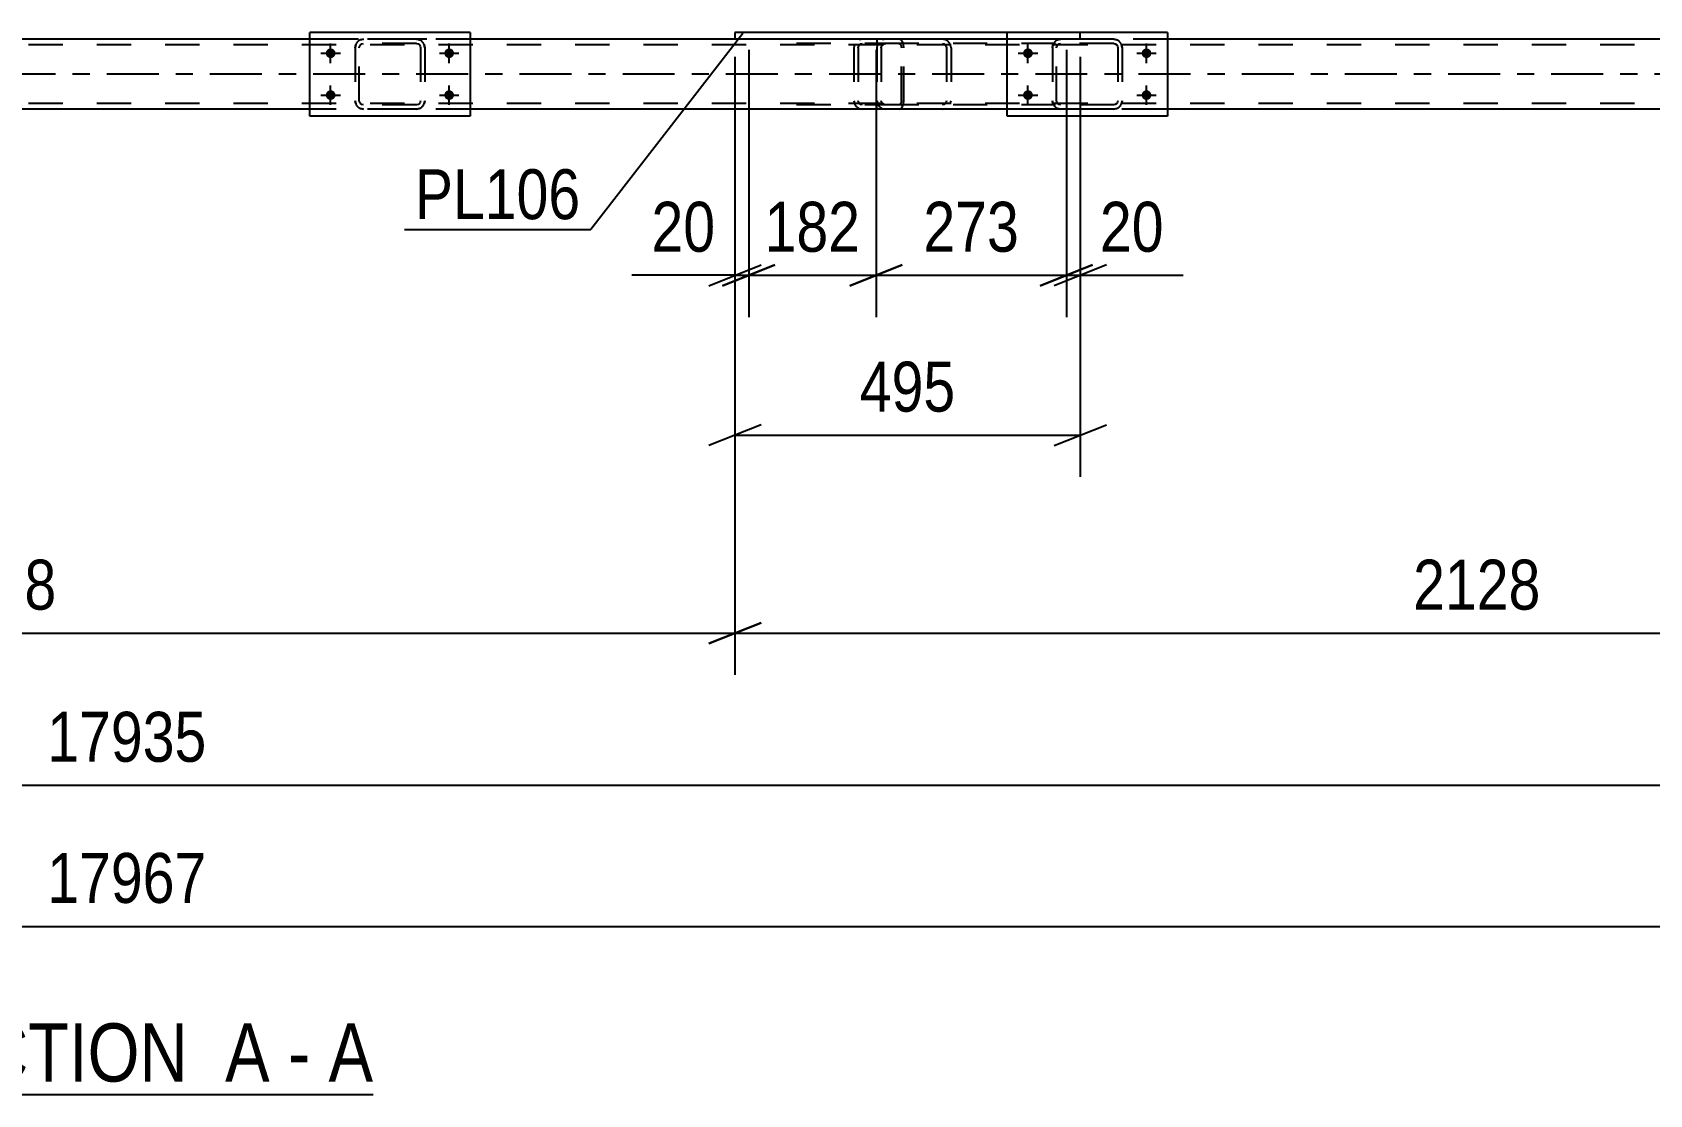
# Model space of a CAD drawing. Header units: millimetres. Extents: x -834 to 355, y -855 to -14.
# Drawn here: x -442.4 to -349.6, y -183.8 to -122.9 of the extents above; entities that cross this region are included whole.
import ezdxf

# ---------------------------------------------------------------- set-up
doc = ezdxf.new("R2010")
doc.units = ezdxf.units.MM
doc.linetypes.add('DXK_LINE_DOT2', pattern=[3.9198, 1.9599, -1.9599])
doc.linetypes.add('DXK_LINE_DOT3', pattern=[5.9187, 2.979, -0.9799, 0.9799, -0.9799])
doc.styles.add('Arial Narrow', font='ARIALN.TTF', dxfattribs={"height": 0.2})

# ---------------------------------------------------------------- blocks, each defined once
blk = doc.blocks.new('Unknown-570384938-12 - 11708')
at = {"color": 6, "linetype": 'Continuous'}
blk.add_line((-450.484, -183.809), (-422.838, -183.809), dxfattribs=at)
at = {"color": 0, "linetype": 'Continuous'}
for points in [[(-432.376, -183.059), (-432.376, -179.559), (-450.484, -179.559), (-450.484, -183.059)], [(-428.769, -183.059), (-428.769, -179.559), (-431.326, -179.559), (-431.326, -183.059)], [(-426.444, -183.059), (-426.444, -179.559), (-427.719, -179.559), (-427.719, -183.059)], [(-422.838, -183.059), (-422.838, -179.559), (-425.394, -179.559), (-425.394, -183.059)]]:
    blk.add_wipeout(points, dxfattribs=at)
at = {"color": 7, "linetype": 'Continuous', "style": 'Arial Narrow'}
for s, height, p in [('SECTION ', 3.3405, (-450.484, -183.059)), ('A', 3.34, (-431.326, -183.059)), ('A', 3.34, (-425.394, -183.059)), ('-', 3.34, (-427.719, -183.059))]:
    blk.add_text(s, height=height, dxfattribs=at).set_placement(p)
blk = doc.blocks.new('Part-570384938-11857 - 11708')
at = {"color": 2, "linetype": 'Continuous'}
for p, q in [((-377.274, -122.869), (-386.474, -122.869)), ((-386.474, -127.669), (-386.474, -122.869)), ((-377.274, -122.869), (-377.274, -127.669)), ((-377.274, -127.669), (-386.474, -127.669))]:
    blk.add_line(p, q, dxfattribs=at)
blk = doc.blocks.new('Bolt-570384938-11733 - 11708')
at = {"linetype": 'Continuous'}
for points in [[(-385.274, -123.789, -1), (-385.274, -124.349, -1)], [(-378.474, -123.789, -1), (-378.474, -124.349, -1)], [(-385.274, -126.189, -1), (-385.274, -126.749, -1)], [(-378.474, -126.189, -1), (-378.474, -126.749, -1)]]:
    blk.add_hatch(color=1, dxfattribs=at).paths.add_polyline_path(points)
at = {"color": 1, "linetype": 'Continuous'}
for p, q in [((-385.834, -124.069), (-384.714, -124.069)), ((-385.274, -124.629), (-385.274, -123.509)), ((-379.034, -124.069), (-377.914, -124.069)), ((-378.474, -124.629), (-378.474, -123.509)), ((-385.274, -127.029), (-385.274, -125.909)), ((-378.474, -127.029), (-378.474, -125.909)), ((-385.834, -126.469), (-384.714, -126.469)), ((-379.034, -126.469), (-377.914, -126.469))]:
    blk.add_line(p, q, dxfattribs=at)
blk = doc.blocks.new('Bolt-570384938-11740 - 11708')
at = {"linetype": 'Continuous'}
for points in [[(-425.274, -123.789, -1), (-425.274, -124.349, -1)], [(-418.474, -123.789, -1), (-418.474, -124.349, -1)], [(-425.274, -126.189, -1), (-425.274, -126.749, -1)], [(-418.474, -126.189, -1), (-418.474, -126.749, -1)]]:
    blk.add_hatch(color=1, dxfattribs=at).paths.add_polyline_path(points)
at = {"color": 1, "linetype": 'Continuous'}
for p, q in [((-425.834, -124.069), (-424.714, -124.069)), ((-425.274, -124.629), (-425.274, -123.509)), ((-419.034, -124.069), (-417.914, -124.069)), ((-418.474, -124.629), (-418.474, -123.509)), ((-425.274, -127.029), (-425.274, -125.909)), ((-418.474, -127.029), (-418.474, -125.909)), ((-425.834, -126.469), (-424.714, -126.469)), ((-419.034, -126.469), (-417.914, -126.469))]:
    blk.add_line(p, q, dxfattribs=at)
blk = doc.blocks.new('Part-570384938-11859 - 11708')
at = {"color": 7, "linetype": 'DXK_LINE_DOT2'}
for p, q in [((-423.578, -123.305), (-423.394, -123.269)), ((-423.394, -123.269), (-423.578, -123.305)), ((-420.354, -123.269), (-423.394, -123.269)), ((-420.354, -123.269), (-420.17, -123.305)), ((-420.17, -123.305), (-420.354, -123.269)), ((-423.874, -123.749), (-423.838, -123.565)), ((-423.838, -123.565), (-423.874, -123.749)), ((-423.874, -123.749), (-423.874, -126.789)), ((-423.634, -123.749), (-423.616, -123.657)), ((-423.634, -126.789), (-423.634, -123.749)), ((-423.616, -123.657), (-423.564, -123.579)), ((-423.564, -123.579), (-423.486, -123.527)), ((-423.486, -123.527), (-423.394, -123.509)), ((-420.354, -123.509), (-423.394, -123.509)), ((-420.354, -123.509), (-420.262, -123.527)), ((-420.262, -123.527), (-420.184, -123.579)), ((-420.184, -123.579), (-420.132, -123.657)), ((-420.132, -123.657), (-420.114, -123.749)), ((-420.114, -123.749), (-420.114, -126.789)), ((-419.911, -123.565), (-419.874, -123.749)), ((-419.874, -123.749), (-419.911, -123.565)), ((-419.874, -123.749), (-419.874, -126.789)), ((-423.838, -126.973), (-423.874, -126.789)), ((-423.874, -126.789), (-423.838, -126.973)), ((-423.616, -126.881), (-423.634, -126.789)), ((-423.564, -126.959), (-423.616, -126.881)), ((-423.486, -127.011), (-423.564, -126.959)), ((-423.394, -127.029), (-423.486, -127.011)), ((-420.354, -127.029), (-423.394, -127.029)), ((-420.262, -127.011), (-420.354, -127.029)), ((-420.184, -126.959), (-420.262, -127.011)), ((-420.132, -126.881), (-420.184, -126.959)), ((-420.114, -126.789), (-420.132, -126.881)), ((-419.874, -126.789), (-419.911, -126.973)), ((-419.911, -126.973), (-419.874, -126.789)), ((-423.394, -127.269), (-423.578, -127.232)), ((-423.578, -127.232), (-423.394, -127.269)), ((-420.354, -127.269), (-423.394, -127.269)), ((-420.17, -127.232), (-420.354, -127.269)), ((-420.354, -127.269), (-420.17, -127.232))]:
    blk.add_line(p, q, dxfattribs=at)
at = {"color": 7, "linetype": 'DXK_LINE_DOT3'}
blk.add_line((-421.874, -125.269), (-421.874, -125.269), dxfattribs=at)
at = {"color": 7, "linetype": 'DXK_LINE_DOT2'}
for centre, start, end in [((-423.394, -123.749), 112.5, 157.5), ((-423.394, -123.749), 112.5, 157.5), ((-420.354, -123.749), 22.5, 67.5), ((-420.354, -123.749), 22.5, 67.5), ((-423.394, -126.789), 202.5, 247.5), ((-423.394, -126.789), 202.5, 247.5), ((-420.354, -126.789), 292.5, 337.5), ((-420.354, -126.789), 292.5, 337.5)]:
    blk.add_arc(centre, 0.48, start, end, dxfattribs=at)
blk = doc.blocks.new('Part-570384938-11824 - 11708')
at = {"color": 2, "linetype": 'Continuous'}
for p, q in [((-417.274, -122.869), (-426.474, -122.869)), ((-426.474, -127.669), (-426.474, -122.869)), ((-417.274, -122.869), (-417.274, -127.669)), ((-417.274, -127.669), (-426.474, -127.669))]:
    blk.add_line(p, q, dxfattribs=at)
blk = doc.blocks.new('Part-570384938-11856 - 11708')
at = {"color": 7, "linetype": 'DXK_LINE_DOT2'}
for p, q in [((-383.578, -123.305), (-383.394, -123.269)), ((-383.394, -123.269), (-383.578, -123.305)), ((-380.354, -123.269), (-383.394, -123.269)), ((-380.354, -123.269), (-380.17, -123.305)), ((-380.17, -123.305), (-380.354, -123.269)), ((-383.874, -123.749), (-383.838, -123.565)), ((-383.838, -123.565), (-383.874, -123.749)), ((-383.874, -123.749), (-383.874, -126.789)), ((-383.634, -123.749), (-383.616, -123.657)), ((-383.634, -126.789), (-383.634, -123.749)), ((-383.616, -123.657), (-383.564, -123.579)), ((-383.564, -123.579), (-383.486, -123.527)), ((-383.486, -123.527), (-383.394, -123.509)), ((-380.354, -123.509), (-383.394, -123.509)), ((-380.354, -123.509), (-380.262, -123.527)), ((-380.262, -123.527), (-380.184, -123.579)), ((-380.184, -123.579), (-380.132, -123.657)), ((-380.132, -123.657), (-380.114, -123.749)), ((-380.114, -123.749), (-380.114, -126.789)), ((-379.911, -123.565), (-379.874, -123.749)), ((-379.874, -123.749), (-379.911, -123.565)), ((-379.874, -123.749), (-379.874, -126.789)), ((-383.838, -126.973), (-383.874, -126.789)), ((-383.874, -126.789), (-383.838, -126.973)), ((-383.616, -126.881), (-383.634, -126.789)), ((-383.564, -126.959), (-383.616, -126.881)), ((-383.486, -127.011), (-383.564, -126.959)), ((-383.394, -127.029), (-383.486, -127.011)), ((-380.354, -127.029), (-383.394, -127.029)), ((-380.262, -127.011), (-380.354, -127.029)), ((-380.184, -126.959), (-380.262, -127.011)), ((-380.132, -126.881), (-380.184, -126.959)), ((-380.114, -126.789), (-380.132, -126.881)), ((-379.874, -126.789), (-379.911, -126.973)), ((-379.911, -126.973), (-379.874, -126.789)), ((-383.394, -127.269), (-383.578, -127.232)), ((-383.578, -127.232), (-383.394, -127.269)), ((-380.354, -127.269), (-383.394, -127.269)), ((-380.17, -127.232), (-380.354, -127.269)), ((-380.354, -127.269), (-380.17, -127.232))]:
    blk.add_line(p, q, dxfattribs=at)
at = {"color": 7, "linetype": 'DXK_LINE_DOT3'}
blk.add_line((-381.874, -125.269), (-381.874, -125.269), dxfattribs=at)
at = {"color": 7, "linetype": 'DXK_LINE_DOT2'}
for centre, start, end in [((-383.394, -123.749), 112.5, 157.5), ((-383.394, -123.749), 112.5, 157.5), ((-380.354, -123.749), 22.5, 67.5), ((-380.354, -123.749), 22.5, 67.5), ((-383.394, -126.789), 202.5, 247.5), ((-383.394, -126.789), 202.5, 247.5), ((-380.354, -126.789), 292.5, 337.5), ((-380.354, -126.789), 292.5, 337.5)]:
    blk.add_arc(centre, 0.48, start, end, dxfattribs=at)
blk = doc.blocks.new('Part-570384938-11907 - 11708')
at = {"color": 7, "linetype": 'DXK_LINE_DOT2'}
for p, q in [((-393.433, -123.269), (-393.628, -123.305)), ((-383.69, -123.269), (-393.433, -123.269)), ((-390.002, -123.305), (-390.198, -123.269)), ((-393.915, -123.613), (-393.943, -123.749)), ((-393.943, -123.749), (-393.943, -126.789)), ((-393.905, -123.565), (-393.915, -123.613)), ((-393.688, -123.749), (-393.669, -123.657)), ((-393.688, -123.749), (-393.688, -126.789)), ((-393.669, -123.657), (-393.613, -123.579)), ((-393.613, -123.579), (-393.53, -123.527)), ((-393.53, -123.527), (-393.433, -123.509)), ((-383.69, -123.509), (-393.433, -123.509)), ((-390.198, -123.509), (-390.1, -123.527)), ((-390.1, -123.527), (-390.017, -123.579)), ((-390.017, -123.579), (-389.962, -123.657)), ((-389.962, -123.657), (-389.942, -123.749)), ((-389.942, -123.749), (-389.942, -126.789)), ((-389.715, -123.613), (-389.726, -123.565)), ((-389.687, -123.749), (-389.715, -123.613)), ((-389.687, -123.749), (-389.687, -126.789)), ((-393.943, -126.789), (-393.929, -126.855)), ((-393.929, -126.855), (-393.905, -126.973)), ((-393.669, -126.881), (-393.688, -126.789)), ((-393.613, -126.959), (-393.669, -126.881)), ((-393.53, -127.011), (-393.613, -126.959)), ((-393.433, -127.029), (-393.53, -127.011)), ((-383.69, -127.029), (-393.433, -127.029)), ((-390.1, -127.011), (-390.198, -127.029)), ((-390.017, -126.959), (-390.1, -127.011)), ((-389.962, -126.881), (-390.017, -126.959)), ((-389.942, -126.789), (-389.962, -126.881)), ((-389.726, -126.973), (-389.701, -126.855)), ((-389.701, -126.855), (-389.687, -126.789)), ((-393.628, -127.232), (-393.433, -127.269)), ((-383.69, -127.269), (-393.433, -127.269)), ((-390.198, -127.269), (-390.002, -127.232))]:
    blk.add_line(p, q, dxfattribs=at)
for centre, start, end in [((-390.178, -123.77), 24.31996, 69.24169), ((-393.452, -126.768), 204.31996, 249.24169)]:
    blk.add_arc(centre, 0.496, start, end, dxfattribs=at)
blk = doc.blocks.new('Part-570384938-11951 - 11708')
at = {"color": 7, "linetype": 'DXK_LINE_DOT2'}
for p, q in [((-392.667, -123.269), (-400.332, -123.269)), ((-394.759, -123.269), (-394.951, -123.305)), ((-393.943, -123.269), (-393.943, -123.509)), ((-392.564, -123.305), (-392.667, -123.269)), ((-392.476, -123.41), (-392.564, -123.305)), ((-392.667, -123.509), (-400.332, -123.509)), ((-395.233, -123.613), (-395.261, -123.749)), ((-395.261, -123.749), (-395.261, -126.789)), ((-395.223, -123.565), (-395.233, -123.613)), ((-395.01, -123.749), (-394.991, -123.657)), ((-395.01, -123.749), (-395.01, -126.789)), ((-394.991, -123.657), (-394.936, -123.579)), ((-394.936, -123.579), (-394.855, -123.527)), ((-394.855, -123.527), (-394.759, -123.509)), ((-392.667, -123.509), (-392.615, -123.527)), ((-392.615, -123.527), (-392.572, -123.579)), ((-392.572, -123.579), (-392.542, -123.657)), ((-392.542, -123.657), (-392.532, -123.749)), ((-392.532, -126.789), (-392.532, -123.749)), ((-392.417, -123.565), (-392.476, -123.41)), ((-392.396, -123.749), (-392.417, -123.565)), ((-392.396, -126.789), (-392.396, -123.749)), ((-392.667, -127.029), (-400.332, -127.029)), ((-395.261, -126.789), (-395.248, -126.855)), ((-395.248, -126.855), (-395.223, -126.973)), ((-394.991, -126.881), (-395.01, -126.789)), ((-394.936, -126.959), (-394.991, -126.881)), ((-394.855, -127.011), (-394.936, -126.959)), ((-394.759, -127.029), (-394.855, -127.011)), ((-393.943, -127.269), (-393.943, -127.029)), ((-392.615, -127.011), (-392.667, -127.029)), ((-392.572, -126.959), (-392.615, -127.011)), ((-392.542, -126.881), (-392.572, -126.959)), ((-392.532, -126.789), (-392.542, -126.881)), ((-392.476, -127.128), (-392.417, -126.973)), ((-392.417, -126.973), (-392.396, -126.789)), ((-392.667, -127.269), (-400.332, -127.269)), ((-394.951, -127.232), (-394.759, -127.269)), ((-392.667, -127.269), (-392.564, -127.232)), ((-392.564, -127.232), (-392.476, -127.128))]:
    blk.add_line(p, q, dxfattribs=at)
blk.add_arc((-394.773, -126.774), 0.492, 203.84941, 248.8059, dxfattribs=at)
blk = doc.blocks.new('Part-570384938-12112 - 11708')
at = {"color": 7, "linetype": 'DXK_LINE_DOT2'}
for p, q in [((-212.002, -123.269), (-746.474, -123.269)), ((-417.274, -123.269), (-426.474, -123.269)), ((-377.274, -123.269), (-402.087, -123.269)), ((-80.015, -123.589), (-754.474, -123.589)), ((-80.015, -126.949), (-754.474, -126.949)), ((-80.015, -127.269), (-746.474, -127.269)), ((-417.274, -127.269), (-426.474, -127.269)), ((-377.274, -127.269), (-386.474, -127.269))]:
    blk.add_line(p, q, dxfattribs=at)
at = {"color": 2, "linetype": 'Continuous'}
for p, q in [((-426.474, -123.269), (-457.274, -123.269)), ((-402.087, -123.269), (-417.274, -123.269)), ((-346.474, -123.269), (-377.274, -123.269)), ((-426.474, -127.269), (-457.274, -127.269)), ((-386.474, -127.269), (-417.274, -127.269)), ((-346.474, -127.269), (-377.274, -127.269))]:
    blk.add_line(p, q, dxfattribs=at)
at = {"color": 7, "linetype": 'DXK_LINE_DOT3'}
blk.add_line((-80.015, -125.269), (-754.474, -125.269), dxfattribs=at)
blk = doc.blocks.new('Part-570384938-12044 - 11708')
at = {"color": 2, "linetype": 'Continuous'}
for p, q in [((-402.087, -122.869), (-402.087, -123.269)), ((-386.474, -122.869), (-402.087, -122.869)), ((-386.474, -123.269), (-402.087, -123.269))]:
    blk.add_line(p, q, dxfattribs=at)
at = {"color": 7, "linetype": 'DXK_LINE_DOT2'}
for p, q in [((-382.27, -122.869), (-393.988, -122.869)), ((-382.27, -123.269), (-393.433, -123.269)), ((-382.27, -123.269), (-382.27, -122.869))]:
    blk.add_line(p, q, dxfattribs=at)
blk = doc.blocks.new('StraightDimension-570384938-12586 - 11708')
at = {"color": 7, "linetype": 'Continuous'}
blk.add_line((-793.899, -166.061), (-80.015, -166.061), dxfattribs=at)
at = {"color": 0}
blk.add_wipeout([(-431.787, -165.311), (-431.787, -161.111), (-442.127, -161.111), (-442.127, -165.311)], dxfattribs=at)
at = {"color": 3, "style": 'Arial Narrow'}
blk.add_text('17935', height=2.8633, dxfattribs=at).set_placement((-441.527, -164.711))
blk = doc.blocks.new('StraightDimension-570384938-13182 - 11708')
at = {"color": 7, "linetype": 'Continuous'}
for p, q in [((-401.287, -123.869), (-401.287, -139.204)), ((-393.988, -123.869), (-393.988, -139.204)), ((-402.787, -137.404), (-399.787, -136.204)), ((-392.488, -136.204), (-395.488, -137.404)), ((-401.287, -136.804), (-393.988, -136.804))]:
    blk.add_line(p, q, dxfattribs=at)
at = {"color": 0}
blk.add_wipeout([(-394.296, -136.054), (-394.296, -131.854), (-400.98, -131.854), (-400.98, -136.054)], dxfattribs=at)
at = {"color": 3, "style": 'Arial Narrow'}
blk.add_text('182', height=2.8633, dxfattribs=at).set_placement((-400.38, -135.454))
blk = doc.blocks.new('StraightDimension-570384938-13166 - 11708')
at = {"color": 7, "linetype": 'Continuous'}
for p, q in [((-383.07, -123.869), (-383.07, -139.204)), ((-382.27, -124.269), (-382.27, -139.204)), ((-384.57, -137.404), (-381.57, -136.204)), ((-380.77, -136.204), (-383.77, -137.404)), ((-383.07, -136.804), (-382.27, -136.804)), ((-382.27, -136.804), (-376.364, -136.804)), ((-382.27, -136.804), (-376.364, -136.804))]:
    blk.add_line(p, q, dxfattribs=at)
at = {"color": 0}
blk.add_wipeout([(-376.889, -136.054), (-376.889, -131.854), (-381.745, -131.854), (-381.745, -136.054)], dxfattribs=at)
at = {"color": 3, "style": 'Arial Narrow'}
blk.add_text('20', height=2.8633, dxfattribs=at).set_placement((-381.145, -135.454))
blk = doc.blocks.new('StraightDimension-570384938-12699 - 11708')
at = {"color": 7, "linetype": 'Continuous'}
for p, q in [((-487.222, -124.269), (-487.222, -159.734)), ((-402.087, -124.269), (-402.087, -159.734)), ((-485.722, -156.734), (-488.722, -157.934)), ((-403.587, -157.934), (-400.587, -156.734)), ((-487.222, -157.334), (-402.087, -157.334))]:
    blk.add_line(p, q, dxfattribs=at)
at = {"color": 0}
blk.add_wipeout([(-440.398, -156.584), (-440.398, -152.384), (-448.911, -152.384), (-448.911, -156.584)], dxfattribs=at)
at = {"color": 3, "style": 'Arial Narrow'}
blk.add_text('2128', height=2.8633, dxfattribs=at).set_placement((-448.311, -155.984))
blk = doc.blocks.new('StraightDimension-570384938-12689 - 11708')
at = {"color": 7, "linetype": 'Continuous'}
for p, q in [((-402.087, -124.269), (-402.087, -159.734)), ((-316.953, -124.269), (-316.953, -159.734)), ((-400.587, -156.734), (-403.587, -157.934)), ((-318.453, -157.934), (-315.453, -156.734)), ((-402.087, -157.334), (-316.953, -157.334))]:
    blk.add_line(p, q, dxfattribs=at)
at = {"color": 0}
blk.add_wipeout([(-355.264, -156.584), (-355.264, -152.384), (-363.777, -152.384), (-363.777, -156.584)], dxfattribs=at)
at = {"color": 3, "style": 'Arial Narrow'}
blk.add_text('2128', height=2.8633, dxfattribs=at).set_placement((-363.177, -155.984))
blk = doc.blocks.new('StraightDimension-570384938-12660 - 11708')
at = {"color": 7, "linetype": 'Continuous'}
blk.add_line((-794.539, -174.159), (-79.375, -174.159), dxfattribs=at)
at = {"color": 0}
blk.add_wipeout([(-431.787, -173.409), (-431.787, -169.209), (-442.127, -169.209), (-442.127, -173.409)], dxfattribs=at)
at = {"color": 3, "style": 'Arial Narrow'}
blk.add_text('17967', height=2.8633, dxfattribs=at).set_placement((-441.527, -172.809))
blk = doc.blocks.new('StraightDimension-570384938-13155 - 11708')
at = {"color": 7, "linetype": 'Continuous'}
for p, q in [((-402.087, -124.269), (-402.087, -148.375)), ((-382.27, -124.269), (-382.27, -148.375)), ((-400.587, -145.375), (-403.587, -146.575)), ((-383.77, -146.575), (-380.77, -145.375)), ((-402.087, -145.975), (-382.27, -145.975))]:
    blk.add_line(p, q, dxfattribs=at)
at = {"color": 0}
blk.add_wipeout([(-388.837, -145.225), (-388.837, -141.025), (-395.521, -141.025), (-395.521, -145.225)], dxfattribs=at)
at = {"color": 3, "style": 'Arial Narrow'}
blk.add_text('495', height=2.8633, dxfattribs=at).set_placement((-394.921, -144.625))
blk = doc.blocks.new('StraightDimension-570384938-13174 - 11708')
at = {"color": 7, "linetype": 'Continuous'}
for p, q in [((-393.988, -123.869), (-393.988, -139.204)), ((-383.07, -123.869), (-383.07, -139.204)), ((-395.488, -137.404), (-392.488, -136.204)), ((-381.57, -136.204), (-384.57, -137.404)), ((-393.988, -136.804), (-383.07, -136.804))]:
    blk.add_line(p, q, dxfattribs=at)
at = {"color": 0}
blk.add_wipeout([(-385.187, -136.054), (-385.187, -131.854), (-391.871, -131.854), (-391.871, -136.054)], dxfattribs=at)
at = {"color": 3, "style": 'Arial Narrow'}
blk.add_text('273', height=2.8633, dxfattribs=at).set_placement((-391.271, -135.454))
blk = doc.blocks.new('StraightDimension-570384938-13190 - 11708')
at = {"color": 7, "linetype": 'Continuous'}
for p, q in [((-402.087, -124.269), (-402.087, -139.204)), ((-401.287, -123.869), (-401.287, -139.204)), ((-403.587, -137.404), (-400.587, -136.204)), ((-399.787, -136.204), (-402.787, -137.404)), ((-402.087, -136.804), (-407.994, -136.804)), ((-402.087, -136.804), (-407.994, -136.804)), ((-402.087, -136.804), (-401.287, -136.804))]:
    blk.add_line(p, q, dxfattribs=at)
at = {"color": 0}
blk.add_wipeout([(-402.612, -136.054), (-402.612, -131.854), (-407.469, -131.854), (-407.469, -136.054)], dxfattribs=at)
at = {"color": 3, "style": 'Arial Narrow'}
blk.add_text('20', height=2.8633, dxfattribs=at).set_placement((-406.869, -135.454))
blk = doc.blocks.new('Mark-570384938-35129 - 11708')
at = {"color": 30, "linetype": 'Continuous'}
for p in [(-401.629, -122.93), (-421.045, -134.186)]:
    blk.add_line(p, (-410.341, -134.186), dxfattribs=at)
at = {"color": 0}
blk.add_wipeout([(-410.941, -133.586), (-410.941, -130.586), (-420.445, -130.586), (-420.445, -133.586)], dxfattribs=at)
blk.add_wipeout([(-410.941, -133.586), (-410.941, -130.586), (-420.445, -130.586), (-420.445, -133.586)], dxfattribs=at)
at = {"color": 3, "style": 'Arial Narrow'}
blk.add_text('PL106', height=2.8633, dxfattribs=at).set_placement((-420.445, -133.586))

msp = doc.modelspace()

# ---------------------------------------------------------------- block references
for name in ['Part-570384938-12112 - 11708', 'Part-570384938-11824 - 11708', 'Part-570384938-11859 - 11708', 'Part-570384938-12044 - 11708', 'Part-570384938-11951 - 11708', 'Part-570384938-11907 - 11708', 'Part-570384938-11857 - 11708', 'Part-570384938-11856 - 11708', 'Bolt-570384938-11740 - 11708', 'Bolt-570384938-11733 - 11708', 'StraightDimension-570384938-12586 - 11708', 'Unknown-570384938-12 - 11708']:
    msp.add_blockref(name, (0, 0))

# ---------------------------------------------------------------- next in the draw order: block references
for name in ['StraightDimension-570384938-13182 - 11708', 'StraightDimension-570384938-13166 - 11708']:
    msp.add_blockref(name, (0, 0))

# ---------------------------------------------------------------- next in the draw order: block references
msp.add_blockref('StraightDimension-570384938-12699 - 11708', (0, 0))

# ---------------------------------------------------------------- next in the draw order: block references
msp.add_blockref('StraightDimension-570384938-12689 - 11708', (0, 0))

# ---------------------------------------------------------------- next in the draw order: block references
msp.add_blockref('StraightDimension-570384938-12660 - 11708', (0, 0))

# ---------------------------------------------------------------- next in the draw order: block references
msp.add_blockref('StraightDimension-570384938-13155 - 11708', (0, 0))

# ---------------------------------------------------------------- next in the draw order: block references
for name in ['StraightDimension-570384938-13190 - 11708', 'StraightDimension-570384938-13174 - 11708']:
    msp.add_blockref(name, (0, 0))

# ---------------------------------------------------------------- next in the draw order: block references
msp.add_blockref('Mark-570384938-35129 - 11708', (0, 0))

doc.saveas('drawing.dxf')
